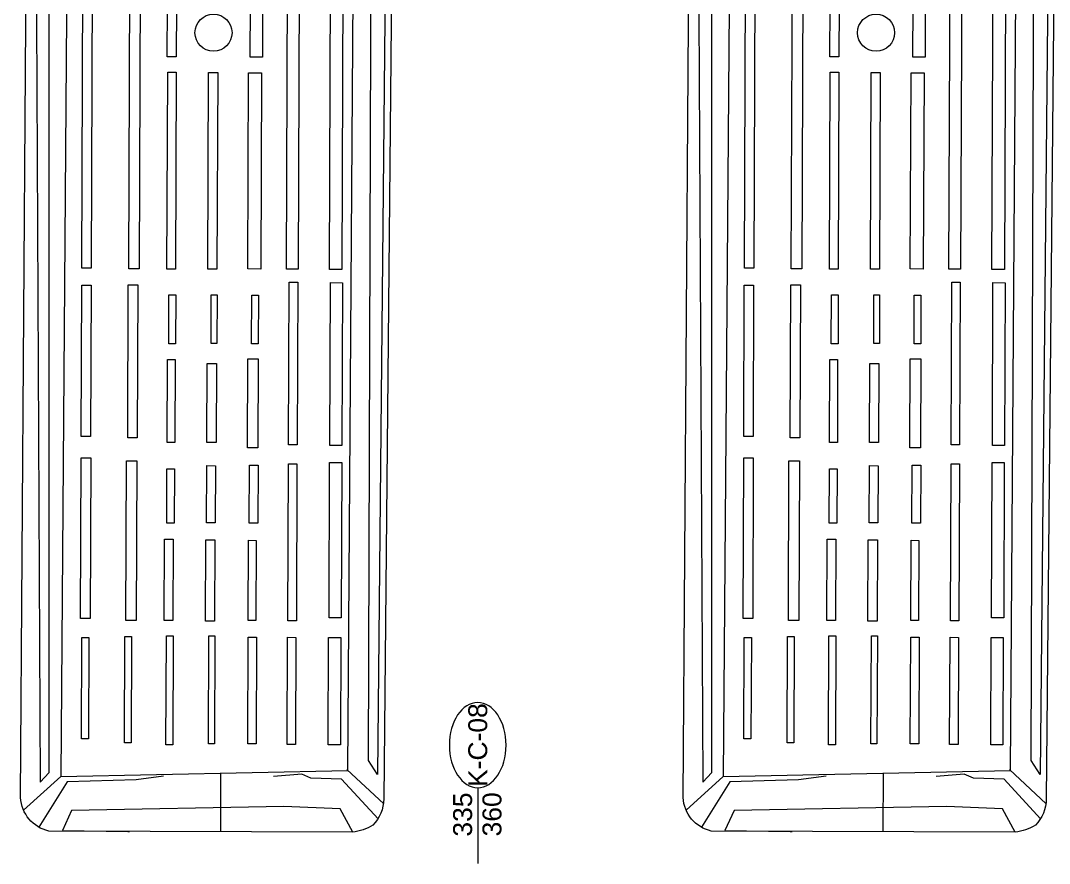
# Model space of a CAD drawing. Extents: x -2012 to 34975, y -1043 to 8321.
# Drawn here: x 5390 to 5934, y 247 to 692 of the extents above; entities that cross this region are included whole.
import ezdxf
from ezdxf.enums import TextEntityAlignment as Align

# ---------------------------------------------------------------- set-up
doc = ezdxf.new("R2010")
doc.units = 0
doc.header["$LTSCALE"] = 25
doc.layers.get('0').update_dxf_attribs({"color": 9, "lineweight": 9})
doc.layers.add('04', color=9, linetype='Continuous', lineweight=9)
doc.layers.add('22', color=8, linetype='Continuous', lineweight=9)
doc.styles.add('Arial', font='arial.ttf', dxfattribs={"height": 2.5})

# ---------------------------------------------------------------- blocks, each defined once
blk = doc.blocks.new('p-araba-crafter-4')
for points in [[(-286.66, 85.3), (-228.87, 95.05), (404.45, 91.46, -0.193651), (418.34, 85.75, -0.09777), (422.09, 75.14), (422.09, -85.43, -0.334174), (404.45, -100.37), (-234.94, -98.4, -0.019253), (-284.75, -86.16, -0.261404), (-305.98, -46.17, 0.013308), (-308.9, 50.98, -0.283819), (-286.66, 85.3, -0.476839)], [(-291.17, 63.29), (-295.37, 53.21, 0.393869), (-300.41, 47.33, -0.060445), (-299.18, 18.9, -0.299249), (-302.26, 15.26), (-302.54, -6.3), (-299.46, -9.1), (-300.18, -38.07), (-296.15, -41.2), (-296.9, -54.42), (-255.99, -85.09), (-240.47, -84.73), (-237.65, -87.2), (-204.49, -87.91), (-197.79, -84.38), (-103.27, -77.33), (393.15, -79.18), (389.53, 72.44), (-122.36, 74.08), (-201.94, 84.73), (-283.51, 81.75)]]:
    blk.add_lwpolyline(points, format="xyb")
for points in [[(-44.01, 90.77), (391.53, 88.21), (384.21, 83.34), (-51.76, 83.11), (-50.67, 85.72), (-44.01, 90.77)], [(406.99, 91.47), (389, 71.9)], [(415.01, 88.5), (394, 69.11), (393.6, 52.96), (391.58, 48.11), (392.88, 33.28)], [(422.09, 75.14), (409.77, 68.45), (408.55, 38.69), (411.17, -73.43), (421.73, -78.22), (422.09, -43.67), (422.09, -42.71)], [(391.13, 5.27), (422.09, 5.27)], [(392.88, -24.88), (394.9, -39.42), (396.11, -75.77), (420.06, -90.68)], [(411.14, -98.75), (393.15, -79.18)], [(-50.79, -87.11), (-43.43, -93.88), (396.32, -89.99), (391.23, -85.32), (-50.72, -86.93)]]:
    blk.add_lwpolyline(points)
for points in [[(-74.42, 68.28), (124.89, 68.28), (124.89, 61.68), (-74.42, 61.68)], [(131.81, 68.63), (217.75, 68.63), (217.75, 62.28), (131.81, 62.28)], [(226.82, 68.61), (308.89, 68.61), (308.89, 62.21), (226.82, 62.21)], [(319.26, 68.45), (375.92, 68.45), (375.92, 62.05), (319.26, 62.05)], [(-74.28, 45.15), (124.77, 45.15), (124.77, 38.98), (-74.28, 38.98)], [(131.64, 44.97), (217.56, 44.97), (217.56, 40.45), (131.64, 40.45)], [(227.55, 44.95), (310.47, 44.95), (310.47, 40.47), (227.55, 40.47)], [(319.26, 44.78), (375.92, 44.78), (375.92, 40.3), (319.26, 40.3)], [(-14.71, 25.91), (12.81, 25.91), (12.81, 19.49), (-14.71, 19.49)], [(21.07, 25.45), (124.74, 25.45), (124.74, 18.57), (21.07, 18.57)], [(138.5, 24.27), (164.23, 24.27), (164.23, 20.72), (138.5, 20.72)], [(172.28, 24.33), (219.29, 24.33), (219.29, 18.74), (172.28, 18.74)], [(228.44, 24.45), (258.96, 24.45), (258.96, 19.89), (228.44, 19.89)], [(268.09, 23.57), (310.47, 23.57), (310.47, 19.5), (268.09, 19.5)], [(319.26, 23.99), (375.6, 23.99), (375.6, 19.51), (319.26, 19.51)], [(20.96, 2.3), (124.92, 2.3), (124.92, -2.53), (20.96, -2.53)], [(138.5, 2.39), (164.23, 2.39), (164.23, -0.62), (138.5, -0.62)], [(174.72, 2.17), (216.53, 2.17), (216.53, -2.7), (174.72, -2.7)], [(228.73, 1.93), (258.96, 1.93), (258.96, -2.63), (228.73, -2.63)], [(267.89, 1.78), (310.88, 1.78), (310.88, -3.1), (267.89, -3.1)], [(318.62, 1.93), (375.6, 1.93), (375.6, -1.27), (318.62, -1.27)], [(-14.19, -19.62), (12.9, -19.62), (12.9, -24.38), (-14.19, -24.38)], [(20.89, -19.56), (124.97, -19.56), (124.97, -24.1), (20.89, -24.1)], [(138.55, -19.42), (164.37, -19.42), (164.37, -23.04), (138.55, -23.04)], [(172.67, -19.62), (216.53, -19.62), (216.53, -23.72), (172.67, -23.72)], [(230.44, -19.73), (259.24, -19.73), (259.24, -23.72), (230.44, -23.72)], [(267.67, -20.22), (310.67, -20.22), (310.67, -24.87), (267.67, -24.87)], [(318.69, -20.07), (376.23, -20.07), (376.23, -23.66), (318.69, -23.66)], [(-74.26, -38.76), (124.94, -38.76), (124.94, -44.32), (-74.26, -44.32)], [(133.28, -39.42), (214.16, -39.42), (214.16, -44.52), (133.28, -44.52)], [(226.36, -39.6), (310.7, -39.6), (310.7, -45.13), (226.36, -45.13)], [(319.07, -42.06), (375.37, -42.06), (375.37, -45.55), (319.07, -45.55)], [(-74.28, -64.16), (124.7, -64.16), (124.7, -69.06), (-74.28, -69.06)], [(133.66, -64.16), (213.58, -64.16), (213.58, -69.09), (133.66, -69.09)], [(224.78, -63.99), (309.72, -63.99), (309.72, -69.02), (224.78, -69.02)], [(319.77, -64.64), (373.27, -64.64), (373.27, -68.36), (319.77, -68.36)]]:
    blk.add_lwpolyline(points, close=True)
blk.add_circle((0, 0), 9.78)
blk = doc.blocks.new('p-crafter extra uzun')
at = {"rotation": 269.7808623825683}
blk.add_blockref('p-araba-crafter-4', (-3.6, -306.78), dxfattribs=at)
blk = doc.blocks.new('0_doorno')
blk.add_lwpolyline([(4.5, 0), (12.5, 0)])
blk.add_ellipse((0, 0), major_axis=(-4.5, 0), ratio=0.666667)
at = {"style": 'Arial'}
blk.add_attdef('YUKSEKLIK', text='', height=2, dxfattribs=at).set_placement((5, 5.9), align=Align.TOP_LEFT)
blk.add_attdef('KAPINO', text='', height=1.4, dxfattribs=at).set_placement((-0.02, -0.04), align=Align.MIDDLE)
blk.add_attdef('GENISLIK', text='', height=2, dxfattribs=at).set_placement((5, -1.89), align=Align.BOTTOM_LEFT)

msp = doc.modelspace()

# ---------------------------------------------------------------- block references
at = {"layer": '04'}
for p in [(5495.84, 992.6), (5845.84, 992.6)]:
    msp.add_blockref('p-crafter extra uzun', p, dxfattribs=at)
at = {"layer": '22'}
ref = msp.add_blockref('0_doorno', (5631.83, 309.47), dxfattribs=dict(at, xscale=-5, yscale=5, zscale=5, rotation=90))
ref.add_attrib('KAPINO', 'K-C-08', dxfattribs={"layer": '0', "height": 10, "rotation": 90, "style": 'Arial'}).set_placement((5631.83, 309.47), align=Align.MIDDLE)
ref.add_attrib('GENISLIK', '335', dxfattribs={"layer": '0', "height": 10, "rotation": 90, "style": 'Arial'}).set_placement((5631.83, 261.13), align=Align.BOTTOM_LEFT)
ref.add_attrib('YUKSEKLIK', '360', dxfattribs={"layer": '0', "height": 10, "rotation": 90, "style": 'Arial'}).set_placement((5634.33, 261.24), align=Align.TOP_LEFT)

doc.saveas('drawing.dxf')
